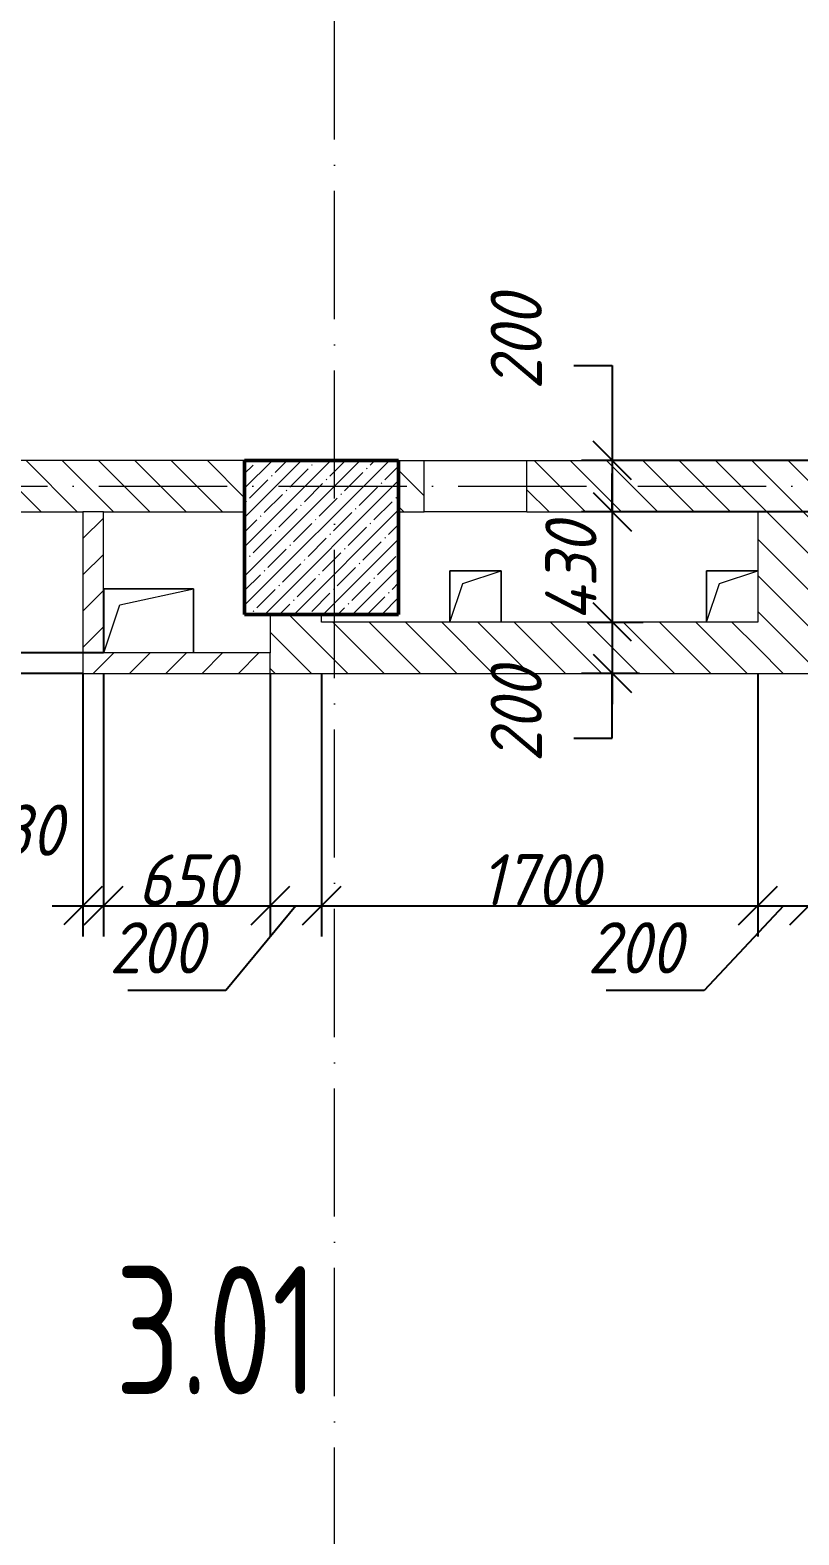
# Model space of a CAD drawing. Header units: millimetres. Extents: x -269418 to 201924, y -5890 to 98643.
# Drawn here: x 6824 to 9820, y 3710 to 9579 of the extents above; entities that cross this region are included whole.
import ezdxf

# ---------------------------------------------------------------- set-up
doc = ezdxf.new("R2010")
doc.units = ezdxf.units.MM
doc.linetypes.add('50_200_ШТРИХ_1Т_ш5_п1_п1_', pattern=[700, 500, -100, 0, -100])
for name, color, linetype, lineweight in [('A-ANNO-DIMS', 7, 'Continuous', 9), ('A-AREA-IDEN', 7, 'Continuous', 9), ('A-FLOR', 7, 'Continuous', 9), ('A-GENM', 7, 'Continuous', 9), ('I-WALL', 7, 'Continuous', 5), ('S-COLS', 7, 'Continuous', 9), ('S-COLS-1', 7, 'Continuous', 5), ('S-COLS-2', 7, 'Continuous', 50), ('Оси-1', 7, '50_200_ШТРИХ_1Т_ш5_п1_п1_', 9)]:
    doc.layers.add(name, color=color, linetype=linetype, lineweight=lineweight)
for name, color, linetype, lineweight, true_color in [('A-WALL-4', 7, 'Continuous', 5, 0x008000), ('A-WALL-FNSH-2', 7, 'Continuous', 13, 0xce0000), ('A-WALL-FNSH-3', 7, 'Continuous', 13, 0x008000), ('A-WALL-PATT-1', 7, 'Continuous', 5, 0xce0000), ('A-WALL-PATT-3', 7, 'Continuous', 5, 0x008000)]:
    doc.layers.add(name, color=color, linetype=linetype, lineweight=lineweight, true_color=true_color)
doc.styles.add('ISOCPEUR_I_2', font='isocpeui.ttf', dxfattribs={"width": 0.9, "height": 200})
doc.styles.add('СПДС', font='ГОСТ тип А.ttf', dxfattribs={"width": 0.9})
doc.dimstyles.new('ISO-2_0_0_9К_СРЕДНИЙ', dxfattribs={"dimscale": 304.8, "dimtxt": 199.196235, "dimasz": 0.492126, "dimexe": 0.393701, "dimexo": 0, "dimgap": 0, "dimtad": 1, "dimdec": 0, "dimzin": 0, "dimdsep": 46, "dimtxsty": 'ISOCPEUR_I_2', "dimblk1": 'OBLIQUE', "dimblk2": 'OBLIQUE', "dimsah": 1, "dimcen": 0.09, "dimdle": 0.393701, "dimazin": 0, "dimtfac": 1, "dimtdec": 4, "dimtix": 1, "dimtmove": 2, "dimatfit": 3, "dimfxl": 1, "dimtvp": 1, "dimtolj": 1, "dimtzin": 0, "dimarcsym": 2})
doc.dimstyles.new('ISO-2_0_0_9К_СРЕДНИЙ_1', dxfattribs={"dimscale": 304.8, "dimtxt": 199.196235, "dimasz": 0.492126, "dimexe": 0.393701, "dimexo": 0, "dimgap": 0, "dimtad": 1, "dimdec": 0, "dimzin": 0, "dimdsep": 46, "dimtxsty": 'ISOCPEUR_I_2', "dimblk1": 'OBLIQUE', "dimblk2": 'OBLIQUE', "dimsah": 1, "dimcen": 0.09, "dimdle": 0.393701, "dimazin": 0, "dimtfac": 1, "dimtdec": 4, "dimtix": 1, "dimtmove": 1, "dimatfit": 3, "dimfxl": 1, "dimtvp": 1, "dimtolj": 1, "dimtzin": 0, "dimarcsym": 2})
doc.dimstyles.new('ISO-2_0_0_9К_СРЕДНИЙ_2', dxfattribs={"dimscale": 304.8, "dimtxt": 199.196235, "dimasz": 0.492126, "dimexe": 0.393701, "dimexo": 0, "dimgap": 0, "dimtad": 1, "dimdec": 0, "dimzin": 0, "dimdsep": 46, "dimtxsty": 'ISOCPEUR_I_2', "dimblk1": 'OBLIQUE', "dimblk2": 'OBLIQUE', "dimsah": 1, "dimcen": 0.09, "dimdle": 0.393701, "dimazin": 0, "dimtfac": 1, "dimtdec": 4, "dimtix": 1, "dimtmove": 0, "dimatfit": 3, "dimfxl": 1, "dimtvp": 1, "dimtolj": 1, "dimtzin": 0, "dimarcsym": 2})
pattern_1 = [(135, (0, 0), (-70.7107, -70.7107), [])]
pattern_2 = [(45, (0, 0), (-70.7107, 70.7107), [])]

# ---------------------------------------------------------------- blocks, each defined once
blk = doc.blocks.new('AR_Отверстие прямоугольное _в плите_ - AR_Отверстие прямоугольное _в плите_-24428611-АР1_1_Кладочный план 3 этажа')
at = {"layer": 'A-GENM'}
for p, q in [((100, 100), (-100, 100)), ((-100, 100), (-100, -100)), ((-50, 50), (100, 100)), ((100, -100), (100, 100)), ((-100, -100), (-50, 50))]:
    blk.add_line(p, q, dxfattribs=at)
blk = doc.blocks.new('AR_Отверстие прямоугольное _в плите_ - AR_Отверстие прямоугольное _в плите_-V22-АР1_1_Кладочный план 3 этажа')
at = {"layer": 'A-GENM'}
for p, q in [((100, 100), (-100, 100)), ((-100, 100), (-100, -100)), ((-50, 50), (100, 100)), ((-100, -100), (-50, 50))]:
    blk.add_line(p, q, dxfattribs=at)
blk = doc.blocks.new('AR_Отверстие прямоугольное _в плите_ - AR_Отверстие прямоугольное _в плите_-24498783-АР1_1_Кладочный план 3 этажа')
at = {"layer": 'A-GENM'}
for p, q in [((175, 125), (-175, 125)), ((-175, 125), (-175, -125)), ((-112.5, 62.5), (175, 125)), ((175, -125), (175, 125)), ((-175, -125), (-112.5, 62.5))]:
    blk.add_line(p, q, dxfattribs=at)
blk = doc.blocks.new('Колонна_Несущая_Прямоугольное сечение - 600х600-V65-АР1_1_Кладочный план 3 этажа')
at = {"layer": 'S-COLS-1'}
h = blk.add_hatch(dxfattribs=at)
h.set_pattern_fill('FP_49', color=256, style=0, pattern_type=2)
h.set_pattern_definition([(45, (-7960, -7600), (-57.0246, 57.0246), []), (45, (-7902.975, -7600), (-57.0246, 57.0246), [100.806, -20.161, 3.353, -16.808])])
h.paths.add_polyline_path([(-300, -300), (300, -300), (300, 300), (-300, 300)], flags=0)
at = {"layer": 'S-COLS-2'}
for p, q in [((300, 300), (-300, 300)), ((-300, 300), (-300, -300)), ((300, -300), (300, 300)), ((-300, -300), (300, -300))]:
    blk.add_line(p, q, dxfattribs=at)
blk = doc.blocks.new('_Oblique')
at = {"color": 0, "linetype": 'ByBlock', "lineweight": -2}
blk.add_line((-0.5, -0.5), (0.5, 0.5), dxfattribs=at)
blk = doc.blocks.new('DIMBLOCK170-АР1_1_Кладочный план 3 этажа')
at = {"layer": 'A-ANNO-DIMS', "color": 0, "lineweight": -2, "transparency": 16777216}
for p, q in [((8942.9, 8270.4), (9092.9, 8270.4)), ((9092.9, 8270.4), (9092.9, 7900)), ((9092.9, 8020), (9092.9, 7580)), ((12760, 7900), (8972.9, 7900)), ((12760, 7700), (8972.9, 7700))]:
    blk.add_line(p, q, dxfattribs=at)
at = {"layer": 'Defpoints', "color": 0, "transparency": 16777216}
for p in [(12760, 7900), (9092.9, 7700), (12760, 7700)]:
    blk.add_point(p, dxfattribs=at)
at = {"layer": 'A-ANNO-DIMS', "color": 0, "lineweight": -2, "transparency": 16777216, "xscale": 150, "yscale": 150, "zscale": 150}
for p, rotation in [((9092.9, 7900), 90), ((9092.9, 7700), 270)]:
    blk.add_blockref('_Oblique', p, dxfattribs=dict(at, rotation=rotation))
at = {"layer": 'A-ANNO-DIMS', "color": 0, "transparency": 16777216, "insert": (8618.4, 8176.2), "char_height": 200, "width": 455.087, "attachment_point": 1, "rotation": 90, "line_spacing_factor": 1.149209, "style": 'ISOCPEUR_I_2'}
blk.add_mtext('\\A1;200', dxfattribs=at)
blk = doc.blocks.new('DIMBLOCK171-АР1_1_Кладочный план 3 этажа')
at = {"layer": 'A-ANNO-DIMS', "color": 0, "lineweight": -2, "transparency": 16777216}
for p, q in [((9092.9, 7700), (9092.9, 7850)), ((12760, 7700), (8972.9, 7700)), ((9092.9, 7700), (9092.9, 7270)), ((8995.9, 7270), (9212.9, 7270)), ((9092.9, 7270), (9092.9, 7120))]:
    blk.add_line(p, q, dxfattribs=at)
at = {"layer": 'Defpoints', "color": 0, "transparency": 16777216}
for p in [(12760, 7700), (8995.9, 7270), (9092.9, 7270)]:
    blk.add_point(p, dxfattribs=at)
at = {"layer": 'A-ANNO-DIMS', "color": 0, "lineweight": -2, "transparency": 16777216, "xscale": 150, "yscale": 150, "zscale": 150}
for p, rotation in [((9092.9, 7700), 270), ((9092.9, 7270), 90)]:
    blk.add_blockref('_Oblique', p, dxfattribs=dict(at, rotation=rotation))
at = {"layer": 'A-ANNO-DIMS', "color": 0, "transparency": 16777216, "insert": (8831.6, 7272.7), "char_height": 200, "width": 473.474, "attachment_point": 1, "rotation": 90, "line_spacing_factor": 1.149209, "style": 'ISOCPEUR_I_2'}
blk.add_mtext('\\A1;430', dxfattribs=at)
blk = doc.blocks.new('DIMBLOCK172-АР1_1_Кладочный план 3 этажа')
at = {"layer": 'A-ANNO-DIMS', "color": 0, "lineweight": -2, "transparency": 16777216}
for p, q in [((9092.9, 7390), (9092.9, 6950)), ((8995.9, 7270), (9212.9, 7270)), ((9199, 7070), (8972.9, 7070)), ((9092.9, 6817.5), (9092.9, 7070)), ((8942.9, 6817.5), (9092.9, 6817.5))]:
    blk.add_line(p, q, dxfattribs=at)
at = {"layer": 'Defpoints', "color": 0, "transparency": 16777216}
for p in [(8995.9, 7270), (9092.9, 7070), (9199, 7070)]:
    blk.add_point(p, dxfattribs=at)
at = {"layer": 'A-ANNO-DIMS', "color": 0, "lineweight": -2, "transparency": 16777216, "xscale": 150, "yscale": 150, "zscale": 150}
for p, rotation in [((9092.9, 7270), 90), ((9092.9, 7070), 270)]:
    blk.add_blockref('_Oblique', p, dxfattribs=dict(at, rotation=rotation))
at = {"layer": 'A-ANNO-DIMS', "color": 0, "transparency": 16777216, "insert": (8618.4, 6723.3), "char_height": 200, "width": 455.087, "attachment_point": 1, "rotation": 90, "line_spacing_factor": 1.149209, "style": 'ISOCPEUR_I_2'}
blk.add_mtext('\\A1;200', dxfattribs=at)
blk = doc.blocks.new('DIMBLOCK349-АР1_1_Кладочный план 3 этажа')
at = {"layer": 'A-ANNO-DIMS', "color": 0, "lineweight": -2, "transparency": 16777216}
for p, q in [((7030, 7070), (7030, 6043.9)), ((7110, 7068.9), (7110, 6043.9)), ((6910, 6163.9), (7230, 6163.9))]:
    blk.add_line(p, q, dxfattribs=at)
at = {"layer": 'Defpoints', "color": 0, "transparency": 16777216}
for p in [(7030, 7070), (7110, 7068.9), (7110, 6163.9)]:
    blk.add_point(p, dxfattribs=at)
at = {"layer": 'A-ANNO-DIMS', "color": 0, "lineweight": -2, "transparency": 16777216, "xscale": 150, "yscale": 150, "zscale": 150, "rotation": 180}
blk.add_blockref('_Oblique', (7030, 6163.9), dxfattribs=at)
at = {"layer": 'A-ANNO-DIMS', "color": 0, "lineweight": -2, "transparency": 16777216, "xscale": 150, "yscale": 150, "zscale": 150}
blk.add_blockref('_Oblique', (7110, 6163.9), dxfattribs=at)
at = {"layer": 'A-ANNO-DIMS', "color": 0, "transparency": 16777216, "insert": (6692.1, 6558.5), "char_height": 200, "width": 303.391, "attachment_point": 1, "line_spacing_factor": 1.149209, "style": 'ISOCPEUR_I_2'}
blk.add_mtext('\\A1;80', dxfattribs=at)
blk = doc.blocks.new('DIMBLOCK350-АР1_1_Кладочный план 3 этажа')
at = {"layer": 'A-ANNO-DIMS', "color": 0, "lineweight": -2, "transparency": 16777216}
for p, q in [((7110, 7068.9), (7110, 6043.9)), ((7760, 7070), (7760, 6043.9)), ((6990, 6163.9), (7880, 6163.9))]:
    blk.add_line(p, q, dxfattribs=at)
at = {"layer": 'Defpoints', "color": 0, "transparency": 16777216}
for p in [(7110, 7068.9), (7760, 7070), (7760, 6163.9)]:
    blk.add_point(p, dxfattribs=at)
at = {"layer": 'A-ANNO-DIMS', "color": 0, "lineweight": -2, "transparency": 16777216, "xscale": 150, "yscale": 150, "zscale": 150, "rotation": 180}
blk.add_blockref('_Oblique', (7110, 6163.9), dxfattribs=at)
at = {"layer": 'A-ANNO-DIMS', "color": 0, "lineweight": -2, "transparency": 16777216, "xscale": 150, "yscale": 150, "zscale": 150}
blk.add_blockref('_Oblique', (7760, 6163.9), dxfattribs=at)
at = {"layer": 'A-ANNO-DIMS', "color": 0, "transparency": 16777216, "insert": (7435, 6263.9), "char_height": 200, "width": 455.087, "attachment_point": 5, "style": 'ISOCPEUR_I_2'}
blk.add_mtext('\\A1;650', dxfattribs=at)
blk = doc.blocks.new('DIMBLOCK351-АР1_1_Кладочный план 3 этажа')
at = {"layer": 'A-ANNO-DIMS', "color": 0, "lineweight": -2, "transparency": 16777216}
for p, q in [((7760, 7070), (7760, 6043.9)), ((7960, 7067), (7960, 6043.9)), ((7860, 6163.9), (7587.3, 5833)), ((7640, 6163.9), (8080, 6163.9)), ((7587.3, 5833), (7205, 5833))]:
    blk.add_line(p, q, dxfattribs=at)
at = {"layer": 'Defpoints', "color": 0, "transparency": 16777216}
for p in [(7760, 7070), (7960, 7067), (7960, 6163.9)]:
    blk.add_point(p, dxfattribs=at)
at = {"layer": 'A-ANNO-DIMS', "color": 0, "lineweight": -2, "transparency": 16777216, "xscale": 150, "yscale": 150, "zscale": 150, "rotation": 180}
blk.add_blockref('_Oblique', (7760, 6163.9), dxfattribs=at)
at = {"layer": 'A-ANNO-DIMS', "color": 0, "lineweight": -2, "transparency": 16777216, "xscale": 150, "yscale": 150, "zscale": 150}
blk.add_blockref('_Oblique', (7960, 6163.9), dxfattribs=at)
at = {"layer": 'A-ANNO-DIMS', "color": 0, "transparency": 16777216, "insert": (7132.3, 6099.7), "char_height": 200, "width": 455.087, "attachment_point": 1, "line_spacing_factor": 1.149209, "style": 'ISOCPEUR_I_2'}
blk.add_mtext('\\A1;200', dxfattribs=at)
blk = doc.blocks.new('DIMBLOCK352-АР1_1_Кладочный план 3 этажа')
at = {"layer": 'A-ANNO-DIMS', "color": 0, "lineweight": -2, "transparency": 16777216}
for p, q in [((7960, 7067), (7960, 6043.9)), ((9660, 7067), (9660, 6043.9)), ((7840, 6163.9), (9780, 6163.9))]:
    blk.add_line(p, q, dxfattribs=at)
at = {"layer": 'Defpoints', "color": 0, "transparency": 16777216}
for p in [(7960, 7067), (9660, 7067), (9660, 6163.9)]:
    blk.add_point(p, dxfattribs=at)
at = {"layer": 'A-ANNO-DIMS', "color": 0, "lineweight": -2, "transparency": 16777216, "xscale": 150, "yscale": 150, "zscale": 150, "rotation": 180}
blk.add_blockref('_Oblique', (7960, 6163.9), dxfattribs=at)
at = {"layer": 'A-ANNO-DIMS', "color": 0, "lineweight": -2, "transparency": 16777216, "xscale": 150, "yscale": 150, "zscale": 150}
blk.add_blockref('_Oblique', (9660, 6163.9), dxfattribs=at)
at = {"layer": 'A-ANNO-DIMS', "color": 0, "transparency": 16777216, "insert": (8810, 6265.1), "char_height": 200, "width": 560.814, "attachment_point": 5, "style": 'ISOCPEUR_I_2'}
blk.add_mtext('\\A1;1700', dxfattribs=at)
blk = doc.blocks.new('DIMBLOCK353-АР1_1_Кладочный план 3 этажа')
at = {"layer": 'A-ANNO-DIMS', "color": 0, "lineweight": -2, "transparency": 16777216}
for p, q in [((9660, 7067), (9660, 6043.9)), ((9860, 7070), (9860, 6043.9)), ((9760, 6163.9), (9450.9, 5833)), ((9540, 6163.9), (9980, 6163.9)), ((9450.9, 5833), (9068.5, 5833))]:
    blk.add_line(p, q, dxfattribs=at)
at = {"layer": 'Defpoints', "color": 0, "transparency": 16777216}
for p in [(9660, 7067), (9860, 7070), (9860, 6163.9)]:
    blk.add_point(p, dxfattribs=at)
at = {"layer": 'A-ANNO-DIMS', "color": 0, "lineweight": -2, "transparency": 16777216, "xscale": 150, "yscale": 150, "zscale": 150, "rotation": 180}
blk.add_blockref('_Oblique', (9660, 6163.9), dxfattribs=at)
at = {"layer": 'A-ANNO-DIMS', "color": 0, "lineweight": -2, "transparency": 16777216, "xscale": 150, "yscale": 150, "zscale": 150}
blk.add_blockref('_Oblique', (9860, 6163.9), dxfattribs=at)
at = {"layer": 'A-ANNO-DIMS', "color": 0, "transparency": 16777216, "insert": (8995.8, 6099.7), "char_height": 200, "width": 455.087, "attachment_point": 1, "line_spacing_factor": 1.149209, "style": 'ISOCPEUR_I_2'}
blk.add_mtext('\\A1;200', dxfattribs=at)
blk = doc.blocks.new('DIMBLOCK354-АР1_1_Кладочный план 3 этажа')
at = {"layer": 'A-ANNO-DIMS', "color": 0, "lineweight": -2, "transparency": 16777216}
for p, q in [((9860, 7070), (9860, 6043.9)), ((10560, 7068.9), (10560, 6043.9)), ((9740, 6163.9), (10680, 6163.9))]:
    blk.add_line(p, q, dxfattribs=at)
at = {"layer": 'Defpoints', "color": 0, "transparency": 16777216}
for p in [(9860, 7070), (10560, 7068.9), (10560, 6163.9)]:
    blk.add_point(p, dxfattribs=at)
at = {"layer": 'A-ANNO-DIMS', "color": 0, "lineweight": -2, "transparency": 16777216, "xscale": 150, "yscale": 150, "zscale": 150, "rotation": 180}
blk.add_blockref('_Oblique', (9860, 6163.9), dxfattribs=at)
at = {"layer": 'A-ANNO-DIMS', "color": 0, "lineweight": -2, "transparency": 16777216, "xscale": 150, "yscale": 150, "zscale": 150}
blk.add_blockref('_Oblique', (10560, 6163.9), dxfattribs=at)
at = {"layer": 'A-ANNO-DIMS', "color": 0, "transparency": 16777216, "insert": (10210, 6265.1), "char_height": 200, "width": 455.087, "attachment_point": 5, "style": 'ISOCPEUR_I_2'}
blk.add_mtext('\\A1;700', dxfattribs=at)
blk = doc.blocks.new('DIMBLOCK490-АР1_1_Кладочный план 3 этажа')
at = {"layer": 'A-ANNO-DIMS', "color": 0, "lineweight": -2, "transparency": 16777216}
for p, q in [((6641.3, 6950), (6641.3, 7270)), ((7110, 7150), (6521.3, 7150)), ((7030, 7070), (6521.3, 7070)), ((6641.3, 6837.9), (6641.3, 7070)), ((6491.3, 6837.9), (6641.3, 6837.9))]:
    blk.add_line(p, q, dxfattribs=at)
at = {"layer": 'Defpoints', "color": 0, "transparency": 16777216}
for p in [(6641.3, 7150), (7110, 7150), (7030, 7070)]:
    blk.add_point(p, dxfattribs=at)
at = {"layer": 'A-ANNO-DIMS', "color": 0, "lineweight": -2, "transparency": 16777216, "xscale": 150, "yscale": 150, "zscale": 150}
for p, rotation in [((6641.3, 7150), 90), ((6641.3, 7070), 270)]:
    blk.add_blockref('_Oblique', p, dxfattribs=dict(at, rotation=rotation))
at = {"layer": 'A-ANNO-DIMS', "color": 0, "transparency": 16777216, "insert": (6236, 6819.6), "char_height": 200, "width": 303.391, "attachment_point": 1, "rotation": 90, "line_spacing_factor": 1.149209, "style": 'ISOCPEUR_I_2'}
blk.add_mtext('\\A1;80', dxfattribs=at)
blk = doc.blocks.new('DIMBLOCK491-АР1_1_Кладочный план 3 этажа')
at = {"layer": 'A-ANNO-DIMS', "color": 0, "lineweight": -2, "transparency": 16777216}
for p, q in [((6641.3, 7030), (6641.3, 7820)), ((6535.2, 7700), (6761.3, 7700)), ((7110, 7150), (6521.3, 7150))]:
    blk.add_line(p, q, dxfattribs=at)
at = {"layer": 'Defpoints', "color": 0, "transparency": 16777216}
for p in [(6535.2, 7700), (6641.3, 7700), (7110, 7150)]:
    blk.add_point(p, dxfattribs=at)
at = {"layer": 'A-ANNO-DIMS', "color": 0, "lineweight": -2, "transparency": 16777216, "xscale": 150, "yscale": 150, "zscale": 150}
for p, rotation in [((6641.3, 7700), 90), ((6641.3, 7150), 270)]:
    blk.add_blockref('_Oblique', p, dxfattribs=dict(at, rotation=rotation))
at = {"layer": 'A-ANNO-DIMS', "color": 0, "transparency": 16777216, "insert": (6541.3, 7425), "char_height": 200, "width": 455.087, "attachment_point": 5, "rotation": 90, "style": 'ISOCPEUR_I_2'}
blk.add_mtext('\\A1;550', dxfattribs=at)

msp = doc.modelspace()

# ---------------------------------------------------------------- hatches: boundary and pattern name
at = {"layer": 'A-WALL-PATT-1'}
h = msp.add_hatch(dxfattribs=at)
h.set_pattern_fill('FP_1', color=256, style=0, pattern_type=2)
h.set_pattern_definition(pattern_1)
h.paths.add_polyline_path([(7110, 7700), (7660, 7700), (7660, 7900), (5580, 7900), (5580, 7700), (7061.8, 7700)], flags=0)
h.paths.add_polyline_path([(3861, 7700), (3930, 7700), (3930, 7900), (3730, 7900), (3730, 7700)], flags=0)
h = msp.add_hatch(dxfattribs=at)
h.set_pattern_fill('FP_1', color=256, style=0, pattern_type=2)
h.set_pattern_definition(pattern_1)
h.paths.add_polyline_path([(9769.5, 7700), (10560, 7700), (10560, 7900), (8760, 7900), (8760, 7700), (9660, 7700)], flags=0)
h.paths.add_polyline_path([(11560, 7700), (12160, 7700), (12160, 7900), (11515.4, 7900), (11515.4, 7700)], flags=0)
h.paths.add_polyline_path([(8260, 7700), (8360, 7700), (8360, 7900), (8260, 7900)], flags=0)
h = msp.add_hatch(dxfattribs=at)
h.set_pattern_fill('FP_1', color=256, style=0, pattern_type=2)
h.set_pattern_definition(pattern_1)
h.paths.add_polyline_path([(9660, 7070), (9860, 7070), (9860, 7700), (9660, 7700), (9660, 7270)], flags=0)
h = msp.add_hatch(dxfattribs=at)
h.set_pattern_fill('FP_1', color=256, style=0, pattern_type=2)
h.set_pattern_definition(pattern_1)
h.paths.add_polyline_path([(7760, 7070), (7960, 7070), (7960, 7300), (7760, 7300), (7760, 7150)], flags=0)
h = msp.add_hatch(dxfattribs=at)
h.set_pattern_fill('FP_1', color=256, style=0, pattern_type=2)
h.set_pattern_definition(pattern_1)
h.paths.add_polyline_path([(7960, 7070), (9660, 7070), (9660, 7270), (7960, 7270)], flags=0)
at = {"layer": 'A-WALL-PATT-3'}
h = msp.add_hatch(dxfattribs=at)
h.set_pattern_fill('FP_5', color=256, style=0, pattern_type=2)
h.set_pattern_definition(pattern_2)
h.paths.add_polyline_path([(7061.8, 7070), (7110, 7070), (7110, 7700), (7030, 7700), (7030, 7070)], flags=0)
h = msp.add_hatch(dxfattribs=at)
h.set_pattern_fill('FP_5', color=256, style=0, pattern_type=2)
h.set_pattern_definition(pattern_2)
h.paths.add_polyline_path([(7760, 7070), (7760, 7150), (7110, 7150), (7110, 7070)], flags=0)

# ---------------------------------------------------------------- linework, layer by layer
at = {"layer": 'A-FLOR'}
for p, q in [((8460, 7470), (8660, 7470)), ((8460, 7270), (8460, 7470)), ((8660, 7470), (8660, 7270)), ((9460, 7470), (9660, 7470)), ((9460, 7270), (9460, 7470)), ((7111, 7400), (7461, 7400)), ((7111, 7150), (7111, 7400)), ((7461, 7400), (7461, 7150))]:
    msp.add_line(p, q, dxfattribs=at)
at = {"layer": 'A-WALL-4'}
for p, q in [((7110, 7700), (7030, 7700)), ((7760, 7070), (7760, 7150))]:
    msp.add_line(p, q, dxfattribs=at)
at = {"layer": 'A-WALL-FNSH-2'}
for p, q in [((7660, 7900), (5649, 7900)), ((8260, 7900), (8360, 7900)), ((8360, 7700), (8360, 7900)), ((8760, 7700), (8760, 7900)), ((8760, 7900), (10660, 7900)), ((5649, 7700), (7030, 7700)), ((7110, 7700), (7660, 7700)), ((8260, 7700), (8360, 7700)), ((8760, 7700), (9660, 7700)), ((9660, 7700), (9660, 7270)), ((7760, 7300), (7760, 7150)), ((7960, 7270), (7960, 7300)), ((9660, 7270), (7960, 7270)), ((7030, 7070), (10640, 7070))]:
    msp.add_line(p, q, dxfattribs=at)
at = {"layer": 'A-WALL-FNSH-3'}
for p, q in [((7030, 7700), (7030, 7070)), ((7110, 7150), (7110, 7700)), ((7760, 7150), (7110, 7150))]:
    msp.add_line(p, q, dxfattribs=at)
at = {"layer": 'I-WALL'}
for p, q in [((8360, 7900), (8760, 7900)), ((8760, 7700), (8360, 7700))]:
    msp.add_line(p, q, dxfattribs=at)
at = {"layer": 'Оси-1'}
for p, q in [((8010, -4150), (8010, 28636.9)), ((-6210, 7800), (125951.6, 7800))]:
    msp.add_line(p, q, dxfattribs=at)

# ---------------------------------------------------------------- block references
at = {"layer": 'A-GENM'}
for name, p in [('AR_Отверстие прямоугольное _в плите_ - AR_Отверстие прямоугольное _в плите_-24428611-АР1_1_Кладочный план 3 этажа', (8560, 7370)), ('AR_Отверстие прямоугольное _в плите_ - AR_Отверстие прямоугольное _в плите_-V22-АР1_1_Кладочный план 3 этажа', (9560, 7370)), ('AR_Отверстие прямоугольное _в плите_ - AR_Отверстие прямоугольное _в плите_-24498783-АР1_1_Кладочный план 3 этажа', (7286, 7275))]:
    msp.add_blockref(name, p, dxfattribs=at)
at = {"layer": 'S-COLS'}
msp.add_blockref('Колонна_Несущая_Прямоугольное сечение - 600х600-V65-АР1_1_Кладочный план 3 этажа', (7960, 7600), dxfattribs=at)

# ---------------------------------------------------------------- texts
at = {"layer": 'A-AREA-IDEN', "insert": (7155.7, 4758.3), "char_height": 500, "width": 1212.151, "attachment_point": 1, "style": 'СПДС'}
msp.add_mtext('3.01', dxfattribs=at)

# ---------------------------------------------------------------- dimensions: what is measured, and where the dimension line sits
at = {"layer": 'A-ANNO-DIMS'}
for base, p1, p2, dimstyle, override, picture, middle in [((9092.9, 7700), (12760, 7900), (12760, 7700), 'ISO-2_0_0_9К_СРЕДНИЙ_1', {"dimpost": '<>', "dimfxl": 200}, 'DIMBLOCK170-АР1_1_Кладочный план 3 этажа', (8965, 8270.4)), ((9092.9, 7270), (12760, 7700), (8995.9, 7270), 'ISO-2_0_0_9К_СРЕДНИЙ', {"dimpost": '<>', "dimfxl": 3788.551796}, 'DIMBLOCK171-АР1_1_Кладочный план 3 этажа', (8965, 7509.4)), ((9092.9, 7070), (8995.9, 7270), (9199, 7070), 'ISO-2_0_0_9К_СРЕДНИЙ_1', {"dimpost": '<>', "dimfxl": 285.006123}, 'DIMBLOCK172-АР1_1_Кладочный план 3 этажа', (8965, 6817.5)), ((6641.3, 7150), (7030, 7070), (7110, 7150), 'ISO-2_0_0_9К_СРЕДНИЙ_1', {"dimpost": '<>', "dimfxl": 113.137085}, 'DIMBLOCK490-АР1_1_Кладочный план 3 этажа', (6513.3, 6837.9))]:
    dim = msp.add_linear_dim(base=base, p1=p1, p2=p2, angle=90, dimstyle=dimstyle, override=override, dxfattribs=at)
    dim.commit()
    dim.dimension.update_dxf_attribs({"geometry": picture, "text_midpoint": middle, "dimtype": 160, "text_rotation": 90})
dim = msp.add_linear_dim(base=(6641.3, 7700), p1=(7110, 7150), p2=(6535.2, 7700), angle=90, dimstyle='ISO-2_0_0_9К_СРЕДНИЙ_2', override={"dimpost": '<>', "dimfxl": 795.529679}, dxfattribs=at)
dim.commit()
dim.dimension.update_dxf_attribs({"geometry": 'DIMBLOCK491-АР1_1_Кладочный план 3 этажа', "text_midpoint": (6541.3, 7425)})
for base, p1, p2, override, picture, middle in [((7110, 6163.9), (7030, 7070), (7110, 7068.9), {"dimpost": '<>', "dimfxl": 80.007602}, 'DIMBLOCK349-АР1_1_Кладочный план 3 этажа', (6843.8, 6291.8)), ((7960, 6163.9), (7760, 7070), (7960, 7067), {"dimpost": '<>', "dimfxl": 200.023224}, 'DIMBLOCK351-АР1_1_Кладочный план 3 этажа', (7587.3, 5833)), ((9860, 6163.9), (9660, 7067), (9860, 7070), {"dimpost": '<>', "dimfxl": 200.023226}, 'DIMBLOCK353-АР1_1_Кладочный план 3 этажа', (9450.9, 5833))]:
    dim = msp.add_linear_dim(base=base, p1=p1, p2=p2, dimstyle='ISO-2_0_0_9К_СРЕДНИЙ_1', override=override, dxfattribs=at)
    dim.commit()
    dim.dimension.update_dxf_attribs({"geometry": picture, "text_midpoint": middle, "dimtype": 160})
for base, p1, p2, override, picture, middle in [((7760, 6163.9), (7110, 7068.9), (7760, 7070), {"dimpost": '<>', "dimfxl": 650.000936}, 'DIMBLOCK350-АР1_1_Кладочный план 3 этажа', (7435, 6263.9)), ((9660, 6163.9), (7960, 7067), (9660, 7067), {"dimpost": '<>', "dimfxl": 1700}, 'DIMBLOCK352-АР1_1_Кладочный план 3 этажа', (8810, 6265.1)), ((10560, 6163.9), (9860, 7070), (10560, 7068.9), {"dimpost": '<>', "dimfxl": 700.000888}, 'DIMBLOCK354-АР1_1_Кладочный план 3 этажа', (10210, 6265.1))]:
    dim = msp.add_linear_dim(base=base, p1=p1, p2=p2, dimstyle='ISO-2_0_0_9К_СРЕДНИЙ_2', override=override, dxfattribs=at)
    dim.commit()
    dim.dimension.update_dxf_attribs({"geometry": picture, "text_midpoint": middle})

doc.saveas('drawing.dxf')
